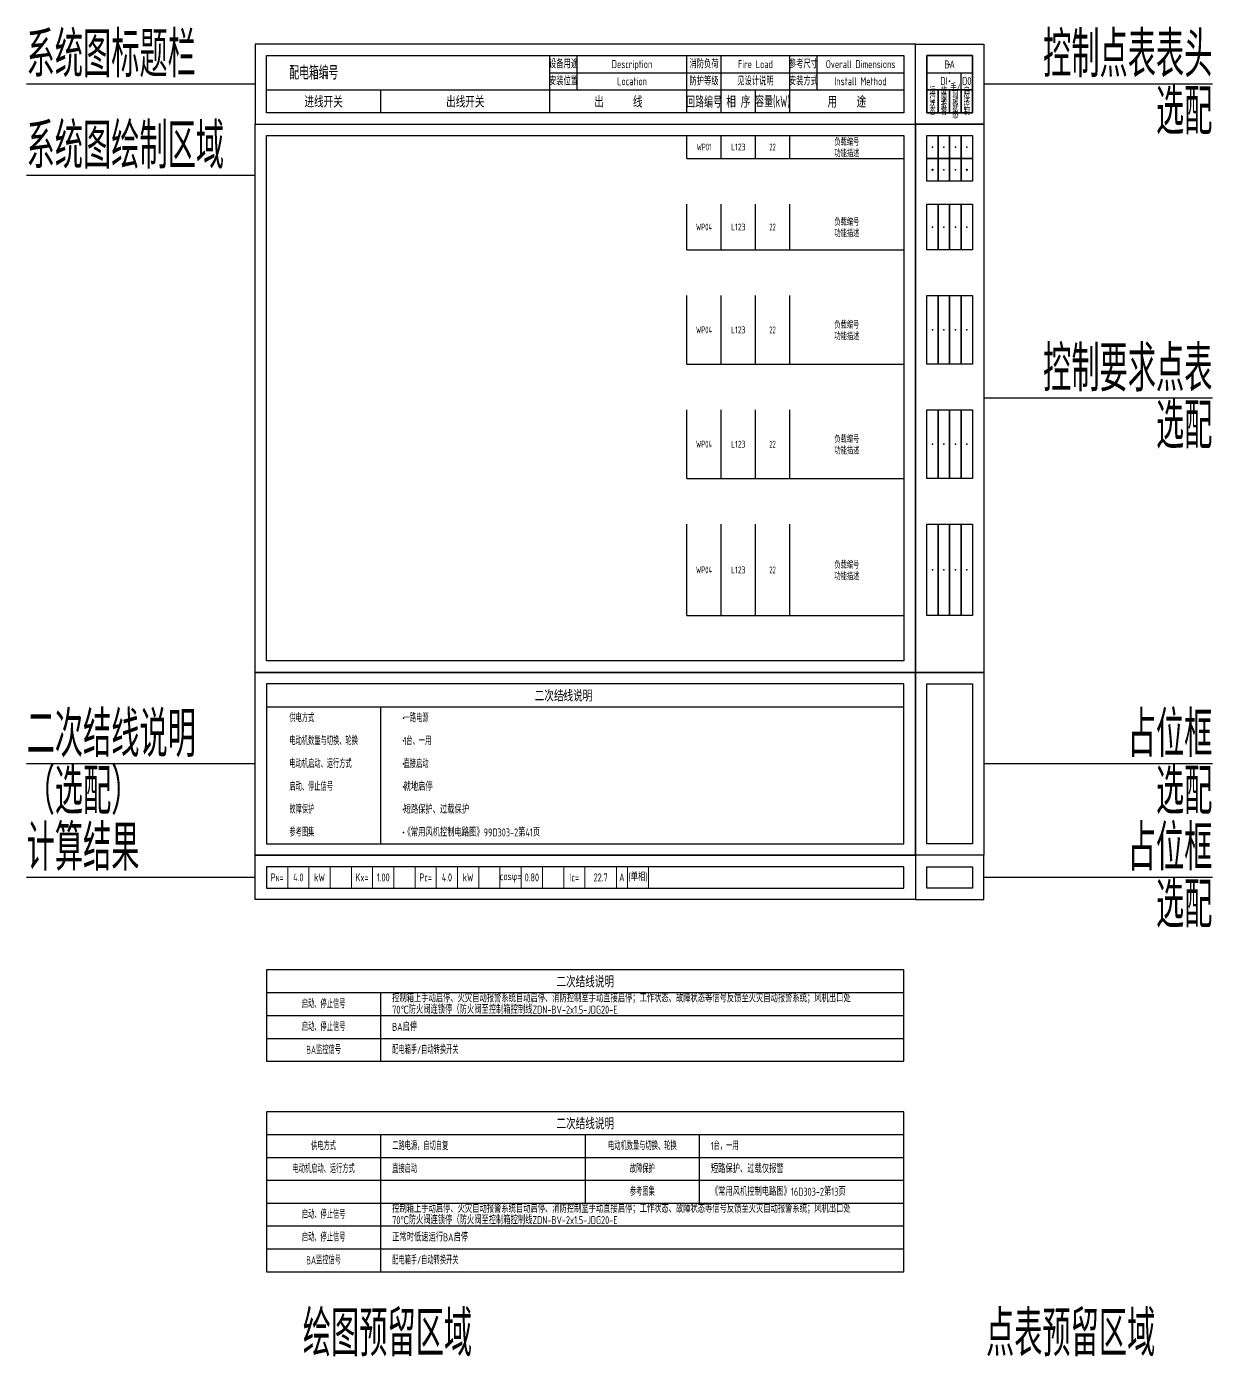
# Model space of a CAD drawing. Header units: millimetres. Extents: x -4800 to 350475, y -4000 to 120872.
# Drawn here: x -4800 to 47100, y 62698 to 120872 of the extents above; entities that cross this region are included whole.
import ezdxf
from ezdxf.enums import TextEntityAlignment as Align

# ---------------------------------------------------------------- set-up
doc = ezdxf.new("R2010")
doc.units = ezdxf.units.MM
doc.header["$LTSCALE"] = 500
doc.header["$MEASUREMENT"] = 0
doc.layers.add('E-UNIV-DIAG', color=2, linetype='Continuous')
doc.layers.add('E-UNIV-NOTE', color=6, linetype='Continuous')
doc.layers.add('注释', color=7, linetype='Continuous', plot=False)
doc.styles.add('TH-STYLE3', font='tssdeng.shx', dxfattribs={"width": 0.7, "bigfont": 'tssdchn.shx'})

# ---------------------------------------------------------------- blocks, each defined once
blk = doc.blocks.new('*T11')
at = {"layer": 'Defpoints', "color": 8, "linetype": 'ByBlock', "lineweight": 0, "transparency": 16777216}
for p, q in [((0, 0), (16723.29002514318, 0)), ((0, 0), (0, -936.3333333333285)), ((929.0716680635105, 0), (929.0716680635105, -936.3333333333285)), ((1858.143336127021, 0), (1858.143336127021, -936.3333333333285)), ((2787.215004190532, 0), (2787.215004190532, -936.3333333333285)), ((3716.286672254042, 0), (3716.286672254042, -936.3333333333285)), ((4645.358340317553, 0), (4645.358340317553, -936.3333333333285)), ((5574.430008381063, 0), (5574.430008381063, -936.3333333333285)), ((6503.501676444574, 0), (6503.501676444574, -936.3333333333285)), ((7432.573344508084, 0), (7432.573344508084, -936.3333333333285)), ((8361.645012571595, 0), (8361.645012571595, -936.3333333333285)), ((9290.716680635105, 0), (9290.716680635105, -936.3333333333285)), ((10219.78834869862, 0), (10219.78834869862, -936.3333333333285)), ((11148.86001676213, 0), (11148.86001676213, -936.3333333333285)), ((12077.93168482563, 0), (12077.93168482563, -936.3333333333285)), ((13007.00335288914, 0), (13007.00335288914, -936.3333333333285)), ((13936.07502095265, 0), (13936.07502095265, -936.3333333333285)), ((15313.77793733471, 0), (15313.77793733471, -936.3333333333285)), ((15794.21835707967, 0), (15794.21835707967, -936.3333333333285)), ((16723.29002514318, 0), (16723.29002514318, -936.3333333333285)), ((0, -936.3333333333285), (16723.29002514318, -936.3333333333285))]:
    blk.add_line(p, q, dxfattribs=at)
at = {"layer": 'E-UNIV-DIAG', "transparency": 16777216, "char_height": 350, "attachment_point": 5, "style": 'TH-STYLE3'}
for s, insert, width in [('P{\\H0.71429x;N}=', (464.5358340317553, -468.1666666666715), 926.0716680635104), ('kW', (2322.679170158776, -468.1666666666715), 926.0716680635104), ('Kx=', (4180.822506285796, -468.1666666666715), 926.0716680635104), ('Pc=', (6968.037510476328, -468.1666666666715), 926.0716680635104), ('kW', (8826.180846603349, -468.1666666666715), 926.0716680635104), ('cosφ=', (10684.32418273037, -468.1666666666715), 926.0716680635104), ('Ic=', (13471.5391869209, -468.1666666666715), 926.0716680635104), ('A ', (15553.99814720719, -468.1666666666715), 477.4404197449653), ('(单相)', (16258.75419111143, -468.1666666666715), 926.0716680635104)]:
    blk.add_mtext(s, dxfattribs=dict(at, insert=insert, width=width))
at = {"layer": 'E-UNIV-DIAG', "color": 6, "transparency": 16777216, "char_height": 350, "attachment_point": 5, "style": 'TH-STYLE3'}
for s, insert, width in [('4.0', (1393.607502095266, -468.1666666666715), 926.0716680635104), ('1.00', (5109.894174349307, -468.1666666666715), 926.0716680635104), ('4.0', (7897.109178539838, -468.1666666666715), 926.0716680635104), ('0.80', (11613.39585079388, -468.1666666666715), 926.0716680635104), ('22.7', (14624.92647914368, -468.1666666666715), 1374.702916382055)]:
    blk.add_mtext(s, dxfattribs=dict(at, insert=insert, width=width))
blk = doc.blocks.new('E-BSYS342')
for points in [[(0, 0), (5, 0), (5, -10), (0, -10)], [(5, 0), (10, 0), (10, -10), (5, -10)], [(10, 0), (15, 0), (15, -10), (10, -10)], [(15, 0), (20, 0), (20, -10), (15, -10)]]:
    blk.add_lwpolyline(points, close=True)
for p in [(2.5, -5), (7.5, -5), (12.5, -5), (17.5, -5)]:
    blk.add_point(p)
blk = doc.blocks.new('E-BSYS341')
for points in [[(0, 0), (20, 0), (20, -15), (0, -15)], [(20, 0), (0, 0), (0, -25), (20, -25)], [(0, -15), (5, -15), (5, -25), (0, -25)], [(5, -15), (10, -15), (10, -25), (5, -25)], [(10, -15), (15, -15), (15, -25), (10, -25)], [(15, -15), (20, -15), (20, -25), (15, -25)]]:
    blk.add_lwpolyline(points, close=True)
for p in [(10, -3.875), (10, -7.5), (10, -11.125), (2.5, -20), (7.5, -20), (12.5, -20), (17.5, -20)]:
    blk.add_point(p)
blk = doc.blocks.new('E-BSYS342-2')
for points in [[(0, 0), (5, 0), (5, -20), (0, -20)], [(5, 0), (10, 0), (10, -20), (5, -20)], [(10, 0), (15, 0), (15, -20), (10, -20)], [(15, 0), (20, 0), (20, -20), (15, -20)]]:
    blk.add_lwpolyline(points, close=True)
for p in [(2.5, -10), (7.5, -10), (12.5, -10), (17.5, -10)]:
    blk.add_point(p)
blk = doc.blocks.new('E-BSYS342-3')
for points in [[(0, 0), (5, 0), (5, -30), (0, -30)], [(5, 0), (10, 0), (10, -30), (5, -30)], [(10, 0), (15, 0), (15, -30), (10, -30)], [(15, 0), (20, 0), (20, -30), (15, -30)]]:
    blk.add_lwpolyline(points, close=True)
for p in [(2.5, -15), (7.5, -15), (12.5, -15), (17.5, -15)]:
    blk.add_point(p)
blk = doc.blocks.new('E-BSYS342-4')
for points in [[(0, 0), (5, 0), (5, -40), (0, -40)], [(5, 0), (10, 0), (10, -40), (5, -40)], [(10, 0), (15, 0), (15, -40), (10, -40)], [(15, 0), (20, 0), (20, -40), (15, -40)]]:
    blk.add_lwpolyline(points, close=True)
for p in [(2.5, -20), (7.5, -20), (12.5, -20), (17.5, -20)]:
    blk.add_point(p)

msp = doc.modelspace()

# ---------------------------------------------------------------- linework, layer by layer
for p in [(18700.00000000005, 91619.40329752384), (11700.00000000003, 90619.40329752384), (11700.00000000003, 89619.40329752384), (11700.00000000003, 88619.40329752384), (11700.00000000003, 87619.40329752384), (11700.00000000003, 86619.40329752384), (11700.00000000003, 85619.40329752384)]:
    msp.add_point(p)
at = {"layer": 'E-UNIV-DIAG'}
for p, q in [((5700.000000000036, 117104.3476785748), (5700.000000000036, 119604.3476785748)), ((5700.000000000036, 119604.3476785748), (33600.00000000004, 119604.3476785749)), ((18100, 118104.3476785749), (18100, 119604.3476785748)), ((19300, 118104.3476785749), (19300, 119604.3476785748)), ((24100.00000000004, 118104.3476785749), (24100.00000000004, 119604.3476785749)), ((25600.00000000004, 118104.3476785749), (25600.00000000004, 119604.3476785749)), ((28600.00000000004, 118104.3476785749), (28600.00000000004, 119604.3476785749)), ((29800.00000000004, 118104.3476785749), (29800.00000000004, 119604.3476785749)), ((33600.00000000004, 119604.3476785749), (33600.00000000005, 117104.3476785748)), ((18100, 118854.3476785748), (33600.00000000004, 118854.3476785749)), ((34600.00000000005, 118854.3476785749), (36600.00000000005, 118854.3476785749)), ((36100.00000000005, 118104.3476785749), (36100.00000000005, 118854.3476785749)), ((5700.000000000036, 118104.3476785748), (33600.00000000004, 118104.3476785749)), ((10700.00000000004, 117104.3476785748), (10700.00000000004, 118104.3476785748)), ((18100, 117104.3476785748), (18100, 118104.3476785749)), ((24100.00000000004, 117104.3476785748), (24100.00000000004, 118104.3476785749)), ((25600.00000000004, 117104.3476785748), (25600.00000000004, 118104.3476785749)), ((27100.00000000004, 117104.3476785748), (27100.00000000004, 118104.3476785749)), ((28600.00000000004, 117104.3476785748), (28600.00000000004, 118104.3476785749)), ((33600.00000000004, 117104.3476785748), (5700.000000000029, 117104.3476785748)), ((24100.00000000006, 115104.3476785748), (24100.00000000006, 116104.3476785748)), ((25600.00000000006, 115104.3476785748), (25600.00000000006, 116104.3476785748)), ((27100.00000000006, 115104.3476785748), (27100.00000000006, 116104.3476785748)), ((28600.00000000006, 115104.3476785748), (28600.00000000006, 116104.3476785748)), ((24100.00000000006, 115104.3476785748), (33600.00000000007, 115104.3476785748)), ((24100.00000000006, 111104.3476785749), (24100.00000000006, 113104.3476785749)), ((25600.00000000006, 111104.3476785749), (25600.00000000006, 113104.3476785749)), ((27100.00000000008, 111104.3476785749), (27100.00000000006, 113104.3476785749)), ((28600.00000000006, 111104.3476785749), (28600.00000000006, 113104.3476785749)), ((24100.00000000006, 111104.3476785749), (33600.00000000007, 111104.3476785749)), ((24100.00000000006, 106104.3476785749), (24100.00000000006, 109104.3476785749)), ((25600.00000000006, 106104.3476785749), (25600.00000000006, 109104.3476785749)), ((27100.00000000008, 106104.3476785749), (27100.00000000006, 109104.3476785749)), ((28600.00000000006, 106104.3476785749), (28600.00000000006, 109104.3476785749)), ((24100.00000000006, 106104.3476785749), (33600.00000000007, 106104.3476785749)), ((24100.00000000006, 101104.347678575), (24100.00000000006, 104104.347678575)), ((25600.00000000006, 101104.347678575), (25600.00000000006, 104104.347678575)), ((27100.00000000008, 101104.347678575), (27100.00000000006, 104104.347678575)), ((28600.00000000006, 101104.347678575), (28600.00000000006, 104104.347678575)), ((24100.00000000006, 101104.347678575), (33600.00000000007, 101104.347678575)), ((24100.00000000006, 95104.34767857504), (24100.00000000006, 99104.34767857504)), ((25600.00000000006, 95104.34767857504), (25600.00000000006, 99104.34767857504)), ((27100.00000000008, 95104.34767857504), (27100.00000000006, 99104.34767857504)), ((28600.00000000006, 95104.34767857504), (28600.00000000006, 99104.34767857504)), ((24100.00000000006, 95104.34767857504), (33600.00000000007, 95104.34767857504)), ((33600.00000000017, 92119.40329752384), (5700.000000000044, 92119.40329752384)), ((5700.000000000044, 92119.40329752384), (5699.999999999964, 85119.40329752384)), ((33600.00000000009, 85119.40329752384), (33600.00000000017, 92119.40329752384)), ((5700.000000000044, 91119.40329752384), (33600.00000000017, 91119.40329752384)), ((10700.00000000004, 85119.40329752384), (10700.00000000004, 91119.40329752384)), ((5699.999999999964, 85119.40329752384), (33600.00000000009, 85119.40329752384)), ((5700.000000000047, 79610.09126277312), (5700.000000000025, 75610.09126277312)), ((33600.00000000006, 79610.09126277312), (5700.000000000047, 79610.09126277312)), ((33600.00000000004, 75610.09126277312), (33600.00000000006, 79610.09126277312)), ((5700.000000000047, 78610.09126277312), (33600.00000000004, 78610.09126277312)), ((10700.00000000005, 75610.09126277312), (10700.00000000005, 78610.09126277312)), ((5700.000000000047, 77610.09126277312), (33600.00000000004, 77610.09126277312)), ((5700.000000000047, 76610.09126277312), (33600.00000000004, 76610.09126277312)), ((5700.000000000025, 75610.09126277312), (33600.00000000001, 75610.09126277312)), ((5700.000000000004, 73402.73062183484), (5699.999999999982, 66402.73062183484)), ((33600.00000000001, 73402.73062183484), (5700.000000000004, 73402.73062183484)), ((33599.99999999999, 66402.73062183484), (33600.00000000001, 73402.73062183484)), ((5700.000000000004, 72402.73062183484), (33599.99999999999, 72402.73062183484)), ((10700, 66402.73062183484), (10700, 72402.73062183484)), ((19650.00000000001, 72402.73062183484), (19649.99999999999, 69402.73062183484)), ((24650.00000000001, 69402.73062183484), (24650.00000000001, 72402.73062183484)), ((5700.000000000004, 71402.73062183484), (33599.99999999999, 71402.73062183484)), ((5700.000000000004, 70402.73062183484), (33599.99999999999, 70402.73062183484)), ((5699.999999999982, 69402.73062183484), (33599.99999999997, 69402.73062183484)), ((5700.000000000004, 68402.73062183484), (33599.99999999999, 68402.73062183484)), ((5699.999999999982, 67402.73062183484), (33599.99999999997, 67402.73062183484)), ((5699.999999999982, 66402.73062183484), (33599.99999999997, 66402.73062183484))]:
    msp.add_line(p, q, dxfattribs=at)
for points in [[(5700.000000000036, 116104.3476785748), (33600.00000000006, 116104.3476785748), (33600.00000000012, 93119.40329752384), (5700.000000000095, 93119.40329752384)], [(34600.00000000005, 92119.40329752385), (36600.00000000005, 92119.40329752385), (36600.00000000005, 85119.40329752384), (34600.00000000005, 85119.40329752384)], [(33600.00000000006, 84119.40329752384), (5700.000000000047, 84119.40329752384), (5700.000000000047, 83183.0699641905), (33600.00000000006, 83183.0699641905)], [(34600.00000000004, 84119.40329752384), (36600.00000000005, 84119.40329752384), (36600.00000000005, 83183.0699641905), (34600.00000000004, 83183.0699641905)]]:
    msp.add_lwpolyline(points, close=True, dxfattribs=at)
at = {"layer": 'E-UNIV-DIAG', "const_width": 50}
for points in [[(34825.00000000005, 114604.3476785749, 1), (34875.00000000005, 114604.3476785749, 1)], [(36325.00000000005, 114604.3476785749, 1), (36375.00000000005, 114604.3476785749, 1)]]:
    msp.add_lwpolyline(points, format="xyb", close=True, dxfattribs=at)
at = {"layer": '注释'}
for points in [[(34100.00000000004, 120104.3476785749), (5200.000000000025, 120104.3476785749), (5200.000000000029, 116604.3476785748), (34100.00000000004, 116604.3476785748)], [(34100.00000000004, 120104.3476785749), (37100.00000000005, 120104.3476785749), (37100.00000000005, 116604.3476785748), (34100.00000000004, 116604.3476785748)], [(5200.000000000036, 116604.3476785748), (34100.00000000012, 116604.3476785748), (34100.00000000012, 92619.40329752384), (5200.000000000033, 92619.40329752384)], [(37100.00000000005, 92619.40329752385), (34100.00000000004, 92619.40329752385), (34100.00000000004, 116604.3476785748), (37100.00000000005, 116604.3476785748)], [(5200.000000000044, 92619.40329752384), (34100.00000000009, 92619.40329752384), (34100.00000000009, 84619.40329752384), (5200.000000000047, 84619.40329752384)], [(34100.00000000005, 92619.40329752385), (37100.00000000005, 92619.40329752385), (37100.00000000005, 84619.40329752384), (34100.00000000005, 84619.40329752384)], [(5200.000000000047, 84619.40329752384), (34100.00000000006, 84619.40329752384), (34100.00000000006, 82683.0699641905), (5200.000000000047, 82683.0699641905)], [(37100.00000000005, 84619.40329752384), (34100.00000000006, 84619.40329752384), (34100.00000000006, 82683.0699641905), (37100.00000000005, 82683.0699641905)]]:
    msp.add_lwpolyline(points, close=True, dxfattribs=at)
for points in [[(5200.000000000027, 118354.3476785748), (-4799.999999999973, 118354.3476785748)], [(47100.00000000005, 118354.3476785748), (37100.00000000005, 118354.3476785748)], [(5200.000000000026, 114354.3476785748), (-4799.999999999974, 114354.3476785748)], [(47100.00000000005, 104611.8754880493), (37100.00000000005, 104611.8754880493)], [(5200.000000000045, 88619.40329752384), (-4799.999999999955, 88619.40329752384)], [(47100.00000000005, 88619.40329752385), (37100.00000000005, 88619.40329752385)], [(5200.000000000047, 83651.23663085717), (-4799.999999999953, 83651.23663085717)], [(47100.00000000005, 83651.23663085717), (37100.00000000005, 83651.23663085717)]]:
    msp.add_lwpolyline(points, dxfattribs=at)

# ---------------------------------------------------------------- block references
msp.add_blockref('*T11', (5700.000000000047, 84119.40329752384))
at = {"layer": 'E-UNIV-DIAG', "xscale": 100, "yscale": 100, "zscale": 100}
for name, p in [('E-BSYS341', (34600.00000000005, 119604.3476785749)), ('E-BSYS342', (34600.00000000005, 116104.3476785749)), ('E-BSYS342', (34600.00000000005, 115104.3476785749)), ('E-BSYS342-2', (34600.00000000005, 113104.3476785749)), ('E-BSYS342-3', (34600.00000000005, 109104.3476785749)), ('E-BSYS342-3', (34600.00000000005, 104104.347678575)), ('E-BSYS342-4', (34600.00000000005, 99104.34767857505))]:
    msp.add_blockref(name, p, dxfattribs=at)

# ---------------------------------------------------------------- texts
at = {"layer": 'E-UNIV-NOTE', "style": 'TH-STYLE3'}
for s, height, width, p in [('设备用途', 350, 0.7, (18700, 119229.3476785749)), ('Description', 350, 0.7, (21700, 119229.3476785749)), ('消防负荷', 350, 0.7, (24850.00000000004, 119229.3476785749)), ('Fire Load', 350, 0.7, (27100.00000000004, 119229.3476785749)), ('参考尺寸', 350, 0.7, (29200.00000000004, 119229.3476785749)), ('Overall Dimensions', 350, 0.7, (31700.00000000004, 119229.3476785749)), ('安装位置', 350, 0.7, (18700, 118479.3476785749)), ('防护等级', 350, 0.7, (24850.00000000004, 118479.3476785749)), ('见设计说明', 350, 0.7, (27100.00000000004, 118479.3476785749)), ('安装方式', 350, 0.7, (29200.00000000004, 118479.3476785749)), ('Location', 350, 0.7, (21700, 118479.3476785749)), ('Install Method', 350, 0.7, (31700.00000000004, 118479.3476785749)), ('启动、停止信号', 350.0000000000001, 0.6, (8200.000000000047, 78110.09126277312)), ('启动、停止信号', 350.0000000000001, 0.6, (8200.000000000047, 77110.09126277312)), ('BA监控信号', 350.0000000000001, 0.6, (8200.000000000047, 76110.09126277312)), ('供电方式', 350.0000000000001, 0.6, (8200.000000000004, 71902.73062183484)), ('电动机数量与切换、轮换', 350.0000000000001, 0.6, (22150.00000000001, 71902.73062183484)), ('电动机启动、运行方式', 350.0000000000001, 0.6, (8200.000000000004, 70902.73062183484)), ('故障保护', 350.0000000000001, 0.6, (22150.00000000001, 70902.73062183484)), ('参考图集', 350.0000000000001, 0.6, (22150.00000000001, 69902.73062183484)), ('启动、停止信号', 350.0000000000001, 0.6, (8200.000000000004, 68902.73062183484)), ('启动、停止信号', 350.0000000000001, 0.6, (8200.000000000004, 67902.73062183484)), ('BA监控信号', 350.0000000000001, 0.6, (8200.000000000004, 66902.73062183484))]:
    msp.add_text(s, height=height, dxfattribs=dict(at, width=width)).set_placement(p, align=Align.MIDDLE_CENTER)
for s, height, width, p in [('BA', 350, 0.7, (35600.00000000005, 119216.8476785749)), ('DI', 350, 0.7, (35350.00000000005, 118491.8476785749)), ('D0', 350, 0.7, (36350.00000000005, 118491.8476785749)), ('进线开关', 500, 0.7, (8200.000000000036, 117604.3476785748)), ('出线开关', 500, 0.7, (14400.00000000007, 117604.3476785748)), ('出      线', 500, 0.7, (21100.00000000003, 117604.3476785749)), ('回路编号', 500, 0.6, (24850.00000000004, 117604.3476785749)), ('相 序', 500, 0.7, (26350.00000000004, 117604.3476785749)), ('容量(kW)', 500, 0.6, (27850.00000000004, 117604.3476785749)), ('用    途', 500, 0.7, (31100.00000000004, 117604.3476785749)), ('负载编号', 300, 0.7, (31100.00000000006, 115854.3476785748)), ('WP01', 300, 0.6, (24850.00000000006, 115604.3476785748)), ('L123', 300, 0.7, (26350.00000000006, 115604.3476785748)), ('22', 300, 0.6, (27850.00000000006, 115604.3476785748)), ('功能描述', 300, 0.7, (31100.00000000006, 115354.3476785748)), ('负载编号', 300, 0.7, (31100.00000000006, 112354.3476785749)), ('WP04', 300, 0.6, (24850.00000000006, 112104.3476785749)), ('L123', 300, 0.7, (26350.00000000006, 112104.3476785749)), ('22', 300, 0.6, (27850.00000000006, 112104.3476785749)), ('功能描述', 300, 0.7, (31100.00000000006, 111854.3476785749)), ('WP04', 300, 0.6, (24850.00000000006, 107604.3476785749)), ('L123', 300, 0.7, (26350.00000000006, 107604.3476785749)), ('22', 300, 0.6, (27850.00000000006, 107604.3476785749)), ('负载编号', 300, 0.7, (31100.00000000006, 107854.3476785749)), ('功能描述', 300, 0.7, (31100.00000000006, 107354.3476785749)), ('负载编号', 300, 0.7, (31100.00000000006, 102854.347678575)), ('WP04', 300, 0.6, (24850.00000000006, 102604.347678575)), ('L123', 300, 0.7, (26350.00000000006, 102604.347678575)), ('22', 300, 0.6, (27850.00000000006, 102604.347678575)), ('功能描述', 300, 0.7, (31100.00000000006, 102354.347678575)), ('WP04', 300, 0.6, (24850.00000000006, 97104.34767857504)), ('L123', 300, 0.7, (26350.00000000006, 97104.34767857504)), ('22', 300, 0.6, (27850.00000000006, 97104.34767857504)), ('负载编号', 300, 0.7, (31100.00000000006, 97354.34767857504)), ('功能描述', 300, 0.7, (31100.00000000006, 96854.34767857504)), ('二次结线说明', 500, 0.7, (18700.00000000005, 91619.40329752384)), ('二次结线说明', 500, 0.7, (19650.00000000005, 79110.0912627731)), ('二次结线说明', 500, 0.7, (19650.00000000001, 72902.73062183484))]:
    msp.add_text(s, height=height, dxfattribs=dict(at, width=width)).set_placement(p, align=Align.MIDDLE)
for s, height, width, p in [('配电箱编号', 600, 0.65, (6700.000000000036, 118854.3476785748)), ('供电方式', 350.0000000000001, 0.6, (6700.000000000033, 90619.40329752384)), ('一路电源', 350.0000000000001, 0.6, (11700.00000000004, 90619.40329752384)), ('电动机数量与切换、轮换', 350.0000000000001, 0.6, (6700.000000000022, 89619.40329752384)), ('1台、一用', 350.0000000000001, 0.6, (11700.00000000004, 89619.40329752384)), ('电动机启动、运行方式', 350.0000000000001, 0.6, (6700.000000000007, 88619.40329752384)), ('直接启动', 350.0000000000001, 0.6, (11700.00000000004, 88619.40329752384)), ('启动、停止信号', 350.0000000000001, 0.6, (6699.999999999996, 87619.40329752384)), ('就地启停', 350.0000000000001, 0.7, (11700.00000000004, 87619.40329752384)), ('故障保护', 350.0000000000001, 0.6, (6699.999999999985, 86619.40329752384)), ('短路保护、过载保护', 350.0000000000001, 0.7, (11700.00000000004, 86619.40329752384)), ('参考图集', 350.0000000000001, 0.6, (6699.999999999975, 85619.40329752384)), ('《常用风机控制电路图》99D303-2第41页', 350.0000000000001, 0.7, (11700.00000000004, 85619.40329752384)), ('配电箱手/自动转换开关', 350.0000000000001, 0.6, (11200.00000000005, 76110.09126277312)), ('二路电源，自切自复', 350.0000000000001, 0.6, (11200, 71902.73062183484)), ('1台，一用', 350.0000000000001, 0.6, (25150.00000000001, 71902.73062183484)), ('直接启动', 350.0000000000001, 0.6, (11200, 70902.73062183484)), ('短路保护、过载仅报警', 350.0000000000001, 0.7, (25150.00000000001, 70902.73062183484)), ('《常用风机控制电路图》16D303-2第13页', 350.0000000000001, 0.7, (25150.00000000001, 69902.73062183484)), ('配电箱手/自动转换开关', 350.0000000000001, 0.6, (11200, 66902.73062183484))]:
    msp.add_text(s, height=height, dxfattribs=dict(at, width=width)).set_placement(p, align=Align.MIDDLE_LEFT)
at = {"layer": 'E-UNIV-NOTE', "char_height": 300, "width": 499.9999999999993, "attachment_point": 5, "line_spacing_factor": 0.6, "style": 'TH-STYLE3'}
for s, insert in [('运行\\P状态', (34850.00000000005, 117604.3476785749)), ('故障\\P报警', (35350.00000000005, 117604.3476785749)), ('手/\\P自动\\P状态', (35850.00000000005, 117604.3476785749)), ('启停控制', (36350.00000000005, 117604.3476785749))]:
    msp.add_mtext(s, dxfattribs=dict(at, insert=insert))
at = {"layer": 'E-UNIV-NOTE', "char_height": 350, "attachment_point": 4, "line_spacing_factor": 0.8571428571428571, "style": 'TH-STYLE3'}
for s, width, insert in [('控制箱上手动启停、火灾自动报警系统自动启停、消防控制室手动直接启停；工作状态、故障状态等信号反馈至火灾自动报警系统；风机出口处70℃防火阀连锁停（防火阀至控制箱控制线ZDN-BV-2x1.5-JDG20-E', 20500, (11200.00000000005, 78110.09126277312)), ('BA启停', 4678.712986867875, (11200.00000000005, 77110.09126277312)), ('控制箱上手动启停、火灾自动报警系统自动启停、消防控制室手动直接启停；工作状态、故障状态等信号反馈至火灾自动报警系统；风机出口处70℃防火阀连锁停（防火阀至控制箱控制线ZDN-BV-2x1.5-JDG20-E', 20500, (11200, 68902.73062183484)), ('正常时低速运行BA启停', 20500, (11200, 67902.73062183484))]:
    msp.add_mtext_dynamic_manual_height_columns(s, width=width, gutter_width=2500, heights=[0], dxfattribs=dict(at, insert=insert))
at = {"layer": '注释', "style": 'TH-STYLE3', "width": 0.65}
for s, p in [('系统图标题栏', (-4799.999999999973, 119654.3476785748)), ('系统图绘制区域', (-4799.999999999974, 115654.3476785748)), ('二次结线说明', (-4799.999999999955, 89919.40329752384)), ('（选配）', (-4799.999999999955, 87419.40329752384)), ('计算结果', (-4799.999999999953, 84951.23663085717))]:
    msp.add_text(s, height=2000, dxfattribs=at).set_placement(p, align=Align.MIDDLE_LEFT)
for s, p in [('控制点表表头', (47100.00000000005, 119654.3476785748)), ('选配', (47100.00000000005, 117154.3476785748)), ('控制要求点表', (47100.00000000005, 105911.8754880493)), ('选配', (47100.00000000005, 103411.8754880493)), ('占位框', (47100.00000000005, 89919.40329752385)), ('选配', (47100.00000000005, 87419.40329752385)), ('占位框', (47100.00000000005, 84951.23663085717)), ('选配', (47100.00000000005, 82451.23663085717)), ('绘图预留区域', (14700.00000000011, 63700.00000000001)), ('点表预留区域', (44600.00000000001, 63700.00000000001))]:
    msp.add_text(s, height=2000, dxfattribs=at).set_placement(p, align=Align.MIDDLE_RIGHT)

doc.saveas('drawing.dxf')
